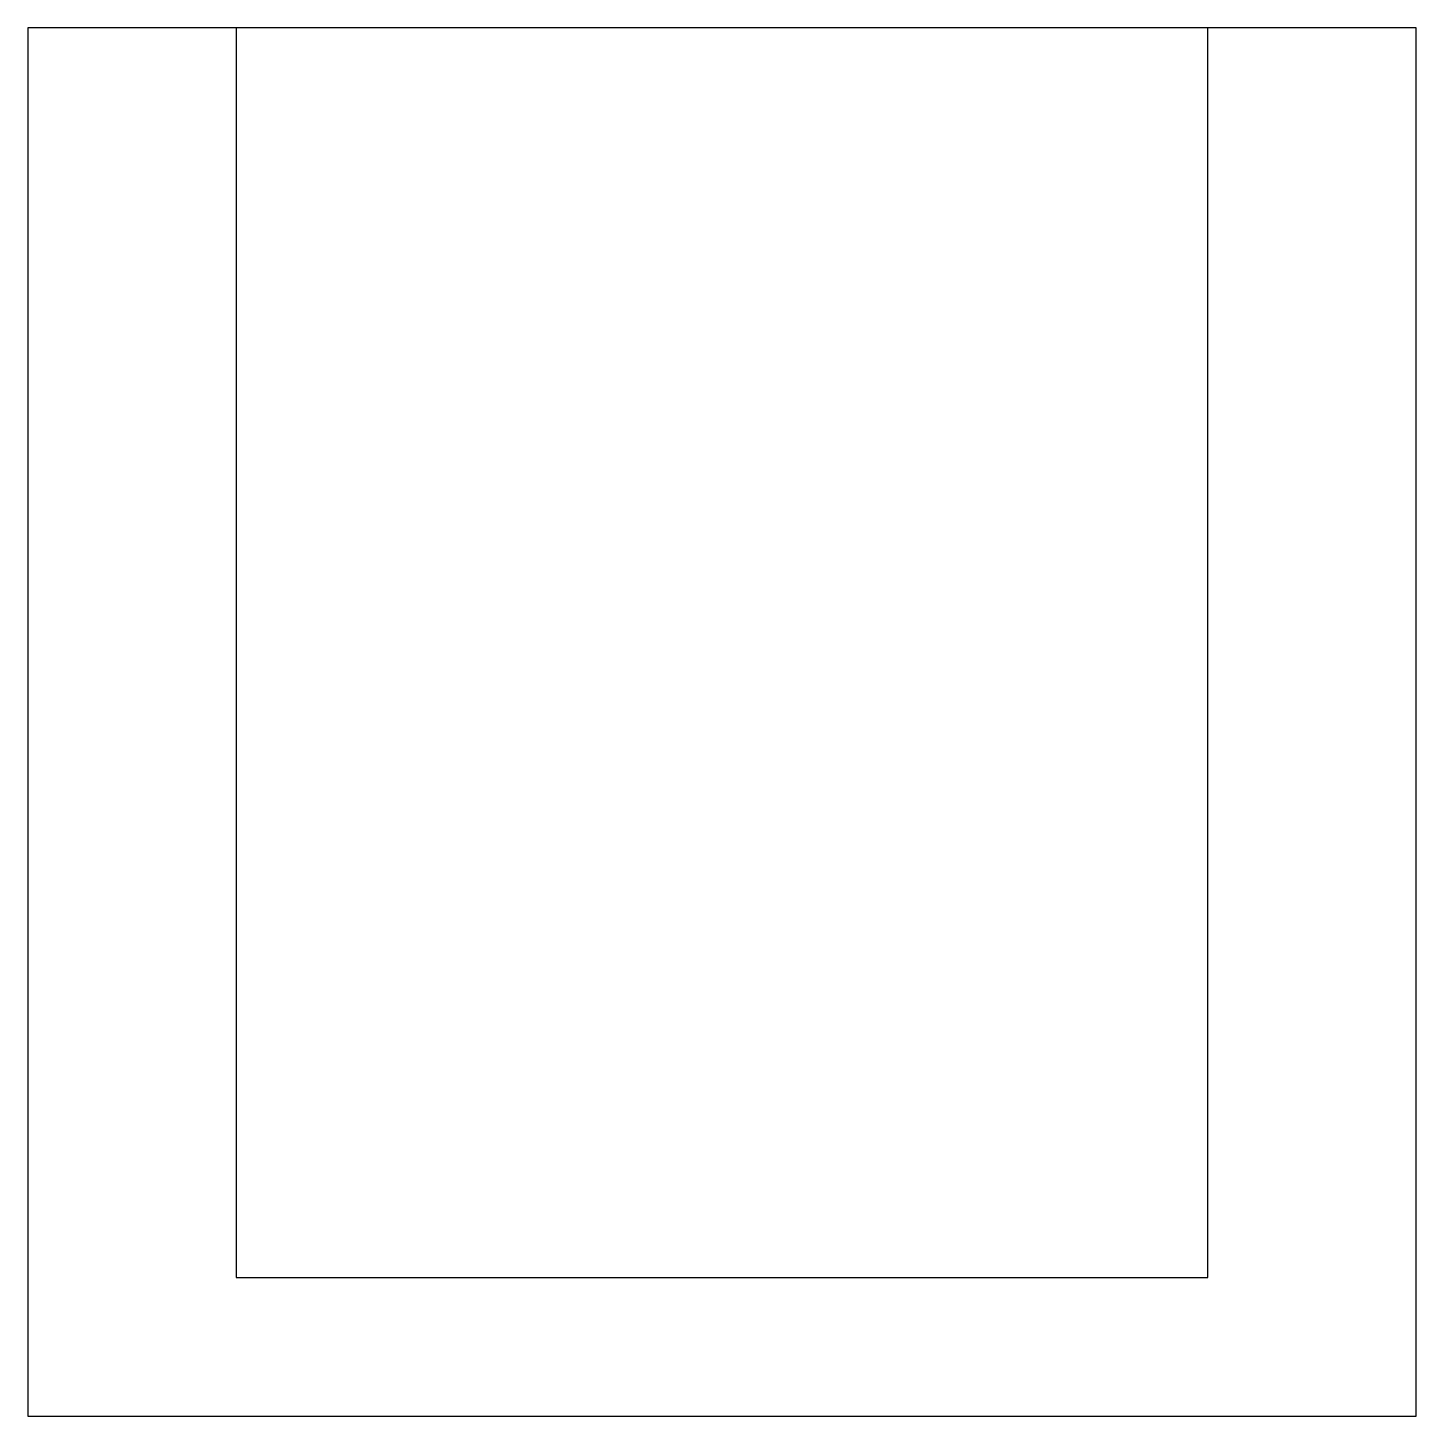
# Model space of a CAD drawing. Header units: feet. Extents: x -0.5 to 0.5, y -1 to 0.
import ezdxf

# ---------------------------------------------------------------- set-up
doc = ezdxf.new("R2010")
doc.units = ezdxf.units.FT
doc.header["$MEASUREMENT"] = 0

msp = doc.modelspace()

# ---------------------------------------------------------------- linework, layer by layer
msp.add_lwpolyline([(-0.35, 0), (-0.35, -0.9), (0.35, -0.9), (0.35, 0)])
msp.add_3dface([(-0.5, 0, 1), (-0.5, -1, 1), (0.5, -1, 1), (0.5, 0, 1)])
at = {"layer": 'Defpoints'}
msp.add_point((0, 0), dxfattribs=at)

doc.saveas('drawing.dxf')
